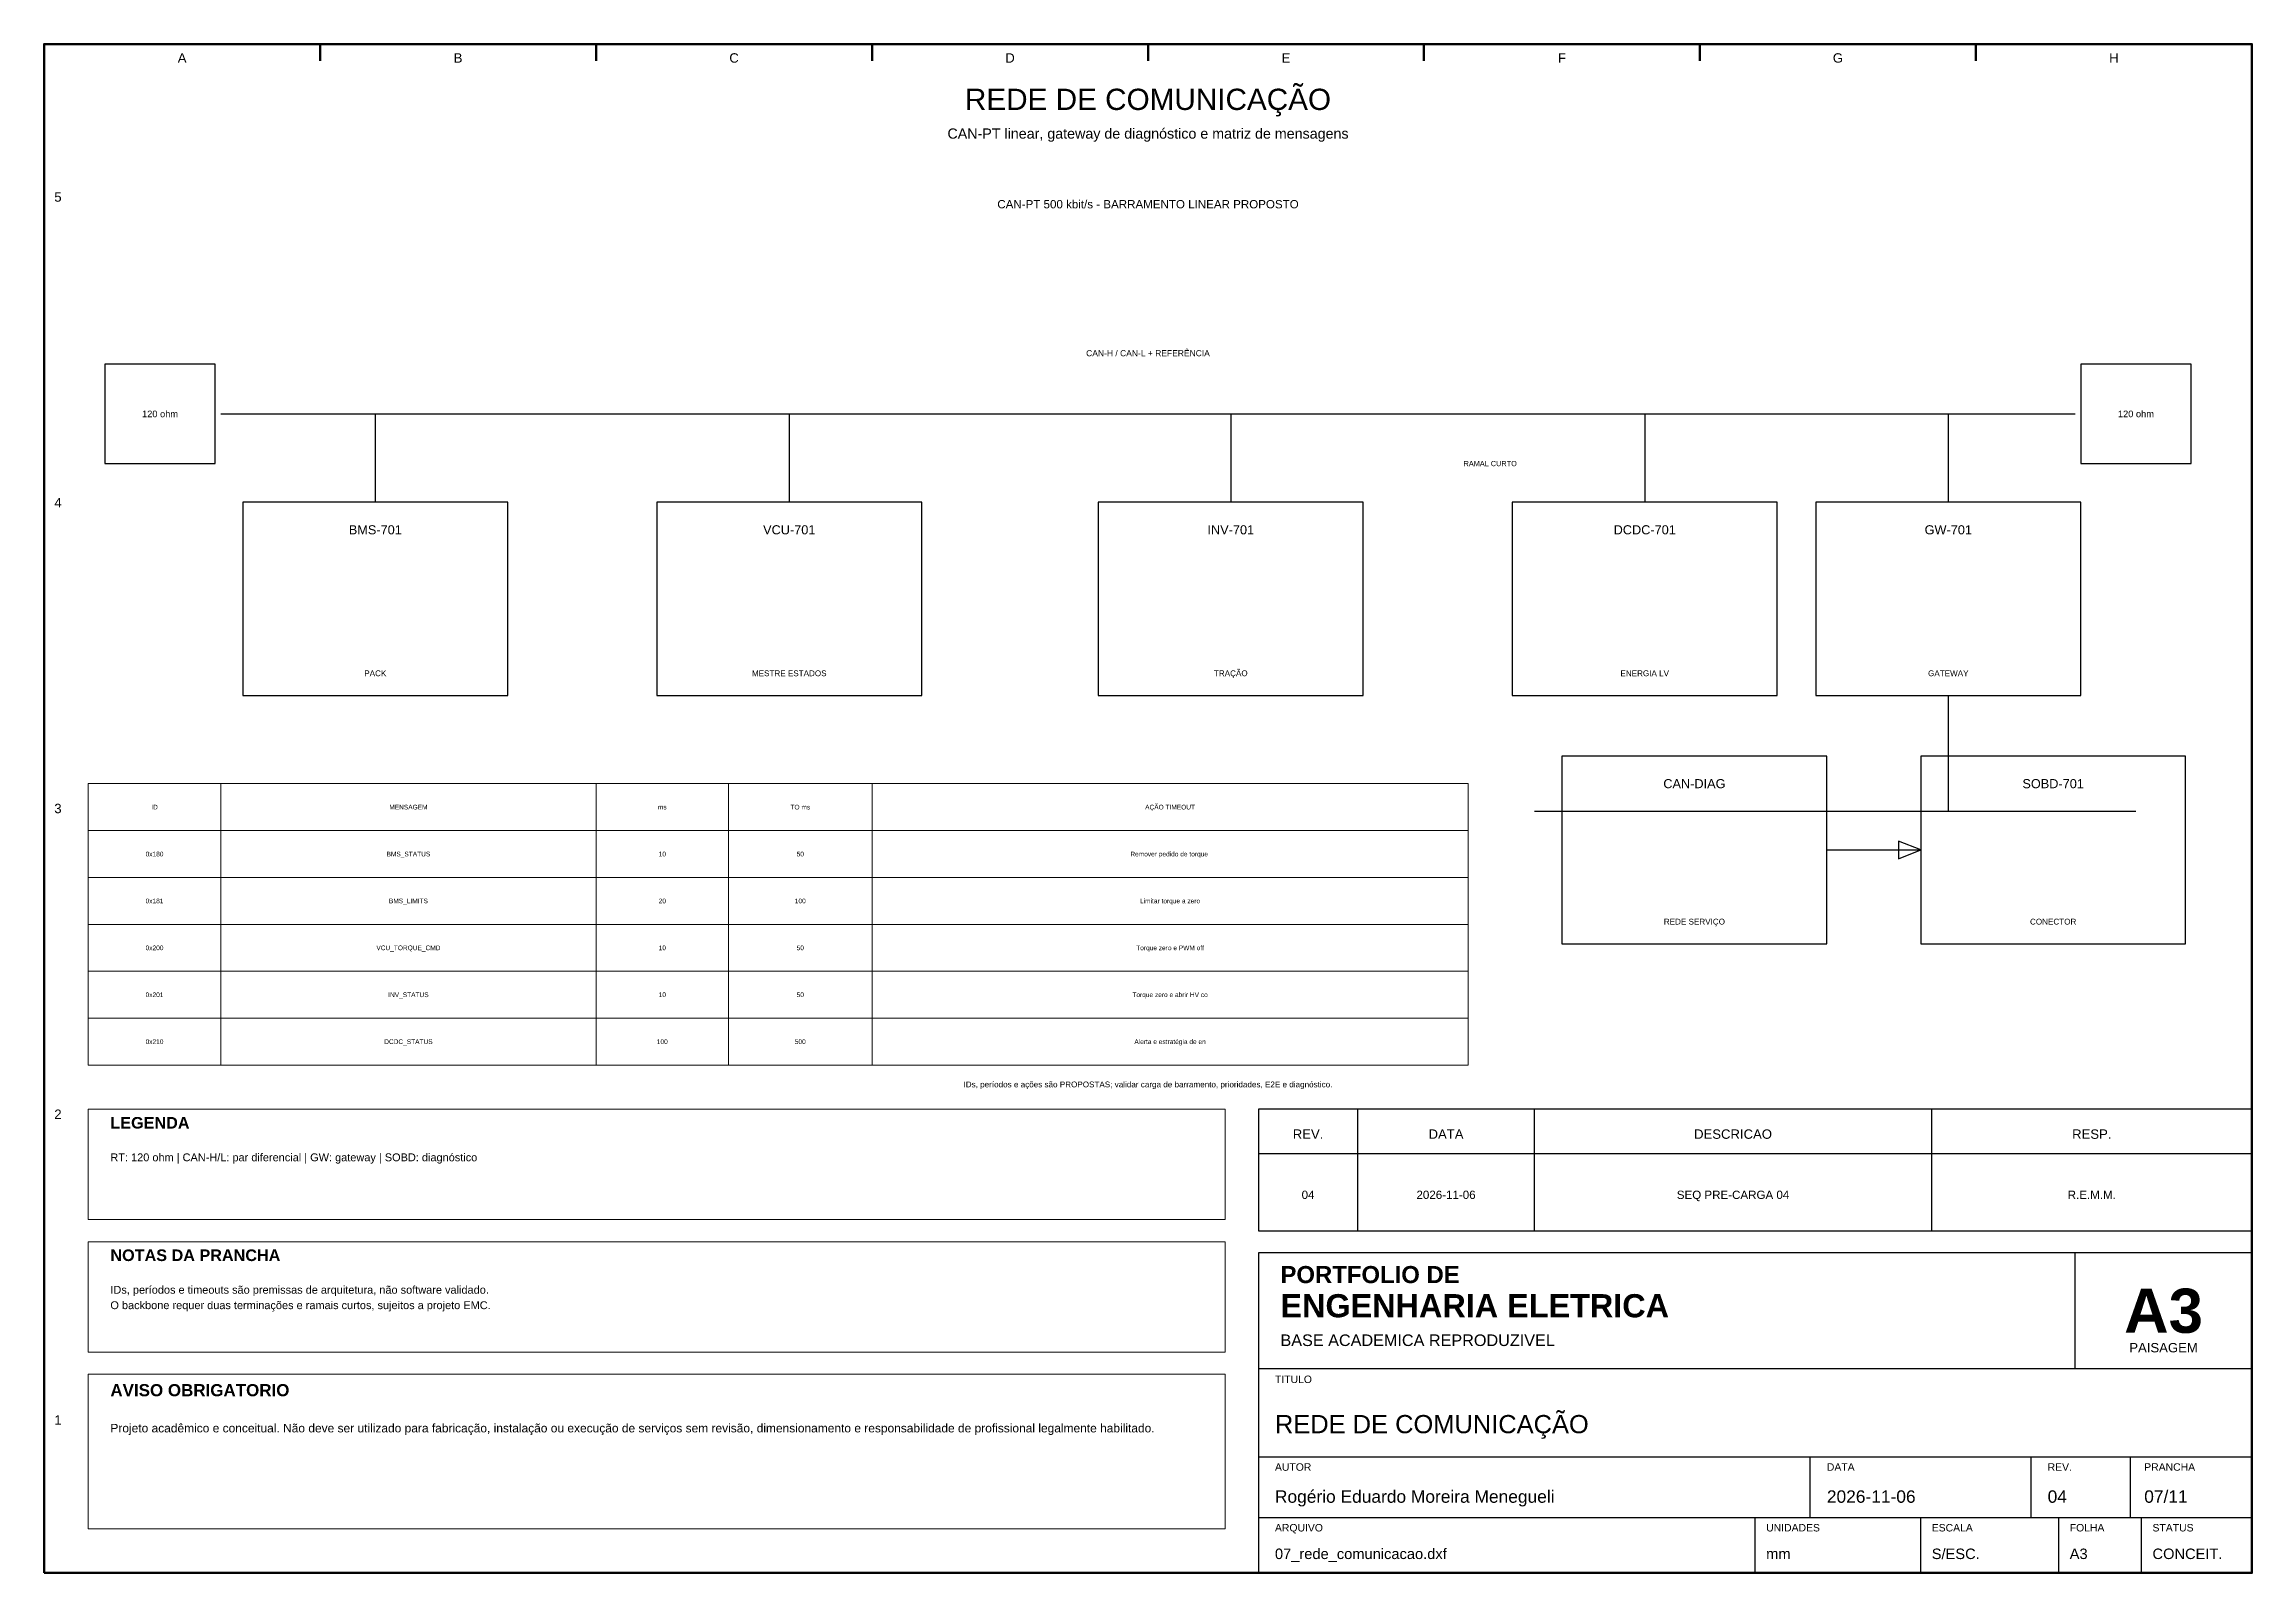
# Model space of a CAD drawing. Header units: millimetres. Extents: x 10 to 410, y 10 to 287.
import ezdxf
from ezdxf.enums import TextEntityAlignment as Align

# ---------------------------------------------------------------- set-up
doc = ezdxf.new("R2010")
doc.units = ezdxf.units.MM
for name, color, linetype, lineweight in [('00_MOLDURA', 7, 'CONTINUOUS', 50), ('01_CARIMBO', 7, 'CONTINUOUS', 25), ('02_TEXTO', 7, 'CONTINUOUS', 18), ('06_COMANDO', 94, 'CONTINUOUS', 25), ('08_CABOS', 124, 'CONTINUOUS', 35), ('09_BORNES', 145, 'CONTINUOUS', 25), ('12_LEGENDA', 7, 'CONTINUOUS', 18), ('13_NOTAS', 7, 'CONTINUOUS', 18)]:
    doc.layers.add(name, color=color, linetype=linetype, lineweight=lineweight)
doc.styles.add('PORTFOLIO_TEXTO', font='arial.ttf')
doc.styles.add('PORTFOLIO_TITULO', font='arialbd.ttf', dxfattribs={"width": 0.92})

# ---------------------------------------------------------------- blocks, each defined once
blk = doc.blocks.new('CARIMBO_A3')
at = {"layer": '01_CARIMBO'}
for p, q in [((148, 37), (148, 58)), ((0, 37), (180, 37)), ((0, 21), (180, 21)), ((100, 10), (100, 21)), ((140, 10), (140, 21)), ((158, 10), (158, 21)), ((0, 10), (180, 10)), ((90, 0), (90, 10)), ((120, 0), (120, 10)), ((145, 0), (145, 10)), ((160, 0), (160, 10))]:
    blk.add_line(p, q, dxfattribs=at)
blk.add_lwpolyline([(0, 0), (180, 0), (180, 58), (0, 58)], close=True, dxfattribs=at)
at = {"layer": '01_CARIMBO', "style": 'PORTFOLIO_TEXTO'}
for s, p in [('TITULO', (3, 34.4)), ('AUTOR', (3, 18.5)), ('DATA', (103, 18.5)), ('REV.', (143, 18.5)), ('PRANCHA', (160.5, 18.5)), ('ARQUIVO', (3, 7.5)), ('UNIDADES', (92, 7.5)), ('ESCALA', (122, 7.5)), ('FOLHA', (147, 7.5)), ('STATUS', (162, 7.5))]:
    blk.add_text(s, height=1.35, dxfattribs=at).set_placement(p)
at = {"layer": '02_TEXTO'}
for s, height, style, p in [('PORTFOLIO DE', 3.1, 'PORTFOLIO_TITULO', (4, 52.5)), ('ENGENHARIA ELETRICA', 4.2, 'PORTFOLIO_TITULO', (4, 46.3)), ('BASE ACADEMICA REPRODUZIVEL', 2.1, 'PORTFOLIO_TEXTO', (4, 41.1))]:
    blk.add_text(s, height=height, dxfattribs=dict(at, style=style)).set_placement(p)
for s, height, style, p in [('A3', 8, 'PORTFOLIO_TITULO', (164, 47.5)), ('PAISAGEM', 1.7, 'PORTFOLIO_TEXTO', (164, 40.8))]:
    blk.add_text(s, height=height, dxfattribs=dict(at, style=style)).set_placement(p, align=Align.MIDDLE_CENTER)
at = {"layer": '02_TEXTO', "style": 'PORTFOLIO_TEXTO'}
for tag, p, height in [('TITULO', (3, 25.3), 3.3), ('AUTOR', (3, 12.7), 2.25), ('DATA', (103, 12.7), 2.25), ('REVISAO', (143, 12.7), 2.25), ('PRANCHA', (160.5, 12.7), 2.25), ('ARQUIVO', (3, 2.5), 1.9), ('UNIDADES', (92, 2.5), 1.9), ('ESCALA', (122, 2.5), 1.9), ('FOLHA', (147, 2.5), 1.9), ('STATUS', (162, 2.5), 1.9)]:
    blk.add_attdef(tag, p, '', height=height, dxfattribs=at)

msp = doc.modelspace()

# ---------------------------------------------------------------- linework, layer by layer
at = {"layer": '00_MOLDURA'}
for p, q in [((60, 287), (60, 284)), ((110, 287), (110, 284)), ((160, 287), (160, 284)), ((210, 287), (210, 284)), ((260, 287), (260, 284)), ((310, 287), (310, 284)), ((360, 287), (360, 284))]:
    msp.add_line(p, q, dxfattribs=at)
msp.add_lwpolyline([(10, 10), (410, 10), (410, 287), (10, 287)], close=True, dxfattribs=at)
at = {"layer": '01_CARIMBO'}
for p, q in [((248, 72), (248, 94)), ((280, 72), (280, 94)), ((352, 72), (352, 94)), ((230, 86), (410, 86))]:
    msp.add_line(p, q, dxfattribs=at)
msp.add_lwpolyline([(230, 72), (410, 72), (410, 94), (230, 94)], close=True, dxfattribs=at)
at = {"layer": '06_COMANDO'}
for p, q in [((42, 220), (378, 220)), ((70, 220), (70, 204)), ((145, 220), (145, 204)), ((225, 220), (225, 204)), ((300, 220), (300, 204)), ((355, 220), (355, 204)), ((355, 169), (355, 148)), ((280, 148), (389, 148)), ((333, 141), (350, 141))]:
    msp.add_line(p, q, dxfattribs=at)
for points in [[(21, 211), (41, 211), (41, 229), (21, 229)], [(379, 211), (399, 211), (399, 229), (379, 229)], [(46, 169), (94, 169), (94, 204), (46, 204)], [(121, 169), (169, 169), (169, 204), (121, 204)], [(201, 169), (249, 169), (249, 204), (201, 204)], [(276, 169), (324, 169), (324, 204), (276, 204)], [(331, 169), (379, 169), (379, 204), (331, 204)], [(285, 124), (333, 124), (333, 158), (285, 158)], [(350, 141), (346, 142.6), (346, 139.4)]]:
    msp.add_lwpolyline(points, close=True, dxfattribs=at)
at = {"layer": '09_BORNES'}
msp.add_lwpolyline([(350, 124), (398, 124), (398, 158), (350, 158)], close=True, dxfattribs=at)
at = {"layer": '12_LEGENDA'}
for p, q in [((42, 102), (42, 153)), ((110, 102), (110, 153)), ((134, 102), (134, 153)), ((160, 102), (160, 153)), ((18, 144.5), (268, 144.5)), ((18, 136), (268, 136)), ((18, 127.5), (268, 127.5)), ((18, 119), (268, 119)), ((18, 110.5), (268, 110.5))]:
    msp.add_line(p, q, dxfattribs=at)
for points in [[(18, 102), (268, 102), (268, 153), (18, 153)], [(18, 74), (224, 74), (224, 94), (18, 94)]]:
    msp.add_lwpolyline(points, close=True, dxfattribs=at)
at = {"layer": '13_NOTAS'}
for points in [[(18, 50), (224, 50), (224, 70), (18, 70)], [(18, 18), (224, 18), (224, 46), (18, 46)]]:
    msp.add_lwpolyline(points, close=True, dxfattribs=at)

# ---------------------------------------------------------------- block references
at = {"layer": '01_CARIMBO'}
msp.add_blockref('CARIMBO_A3', (230, 10), dxfattribs=at).add_auto_attribs({'TITULO': 'REDE DE COMUNICAÇÃO', 'AUTOR': 'Rogério Eduardo Moreira Menegueli', 'DATA': '2026-11-06', 'REVISAO': '04', 'PRANCHA': '07/11', 'ARQUIVO': '07_rede_comunicacao.dxf', 'UNIDADES': 'mm', 'ESCALA': 'S/ESC.', 'FOLHA': 'A3', 'STATUS': 'CONCEIT.'})

# ---------------------------------------------------------------- texts
at = {"layer": '00_MOLDURA', "style": 'PORTFOLIO_TEXTO'}
for s, p in [('A', (35, 284.5)), ('B', (85, 284.5)), ('C', (135, 284.5)), ('D', (185, 284.5)), ('E', (235, 284.5)), ('F', (285, 284.5)), ('G', (335, 284.5)), ('H', (385, 284.5)), ('5', (12.5, 259.3)), ('4', (12.5, 203.9)), ('3', (12.5, 148.5)), ('2', (12.5, 93.1)), ('1', (12.5, 37.7))]:
    msp.add_text(s, height=1.7, dxfattribs=at).set_placement(p, align=Align.MIDDLE_CENTER)
at = {"layer": '01_CARIMBO', "style": 'PORTFOLIO_TEXTO'}
for s, p in [('REV.', (239, 89.5)), ('DATA', (264, 89.5)), ('DESCRICAO', (316, 89.5)), ('RESP.', (381, 89.5))]:
    msp.add_text(s, height=1.7, dxfattribs=at).set_placement(p, align=Align.MIDDLE_CENTER)
at = {"layer": '02_TEXTO', "style": 'PORTFOLIO_TEXTO'}
for s, height, p in [('REDE DE COMUNICAÇÃO', 3.85, (210, 277)), ('CAN-PT linear, gateway de diagnóstico e matriz de mensagens', 1.85, (210, 270.8)), ('RAMAL CURTO', 0.95, (272, 211)), ('PACK', 1.05, (70, 173)), ('MESTRE ESTADOS', 1.05, (145, 173)), ('TRAÇÃO', 1.05, (225, 173)), ('ENERGIA LV', 1.05, (300, 173)), ('GATEWAY', 1.05, (355, 173)), ('0x180', 0.85, (30, 140.25)), ('BMS_STATUS', 0.85, (76, 140.25)), ('10', 0.85, (122, 140.25)), ('50', 0.85, (147, 140.25)), ('Remover pedido de torque ', 0.85, (214, 140.25)), ('0x181', 0.85, (30, 131.75)), ('BMS_LIMITS', 0.85, (76, 131.75)), ('20', 0.85, (122, 131.75)), ('100', 0.85, (147, 131.75)), ('Limitar torque a zero', 0.85, (214, 131.75)), ('REDE SERVIÇO', 1.05, (309, 128)), ('CONECTOR', 1.05, (374, 128)), ('0x200', 0.85, (30, 123.25)), ('VCU_TORQUE_CMD', 0.85, (76, 123.25)), ('10', 0.85, (122, 123.25)), ('50', 0.85, (147, 123.25)), ('Torque zero e PWM off', 0.85, (214, 123.25)), ('0x201', 0.85, (30, 114.75)), ('INV_STATUS', 0.85, (76, 114.75)), ('10', 0.85, (122, 114.75)), ('50', 0.85, (147, 114.75)), ('Torque zero e abrir HV co', 0.85, (214, 114.75)), ('0x210', 0.85, (30, 106.25)), ('DCDC_STATUS', 0.85, (76, 106.25)), ('100', 0.85, (122, 106.25)), ('500', 0.85, (147, 106.25)), ('Alerta e estratégia de en', 0.85, (214, 106.25)), ('04', 1.5, (239, 78.5)), ('2026-11-06', 1.5, (264, 78.5)), ('SEQ PRE-CARGA 04', 1.5, (316, 78.5)), ('R.E.M.M.', 1.5, (381, 78.5))]:
    msp.add_text(s, height=height, dxfattribs=at).set_placement(p, align=Align.MIDDLE_CENTER)
at = {"layer": '06_COMANDO', "style": 'PORTFOLIO_TEXTO'}
for s, height, p in [('CAN-PT 500 kbit/s - BARRAMENTO LINEAR PROPOSTO', 1.5, (210, 258)), ('120 ohm', 1.2, (31, 220)), ('120 ohm', 1.2, (389, 220)), ('BMS-701', 1.65, (70, 199)), ('VCU-701', 1.65, (145, 199)), ('INV-701', 1.65, (225, 199)), ('DCDC-701', 1.65, (300, 199)), ('GW-701', 1.65, (355, 199)), ('CAN-DIAG', 1.65, (309, 153))]:
    msp.add_text(s, height=height, dxfattribs=at).set_placement(p, align=Align.MIDDLE_CENTER)
at = {"layer": '08_CABOS', "style": 'PORTFOLIO_TEXTO'}
msp.add_text('CAN-H / CAN-L + REFERÊNCIA', height=1.1, dxfattribs=at).set_placement((210, 231), align=Align.MIDDLE_CENTER)
at = {"layer": '09_BORNES', "style": 'PORTFOLIO_TEXTO'}
msp.add_text('SOBD-701', height=1.65, dxfattribs=at).set_placement((374, 153), align=Align.MIDDLE_CENTER)
at = {"layer": '12_LEGENDA', "style": 'PORTFOLIO_TEXTO'}
for s, p in [('ID', (30, 148.75)), ('MENSAGEM', (76, 148.75)), ('ms', (122, 148.75)), ('TO ms', (147, 148.75)), ('AÇÃO TIMEOUT', (214, 148.75))]:
    msp.add_text(s, height=0.85, dxfattribs=at).set_placement(p, align=Align.MIDDLE_CENTER)
at = {"layer": '12_LEGENDA', "style": 'PORTFOLIO_TITULO'}
msp.add_text('LEGENDA', height=2.1, dxfattribs=at).set_placement((22, 90.5))
at = {"layer": '12_LEGENDA', "insert": (22, 86), "char_height": 1.42, "width": 198, "attachment_point": 1, "line_spacing_factor": 1.18, "style": 'PORTFOLIO_TEXTO'}
msp.add_mtext('RT: 120 ohm | CAN-H/L: par diferencial | GW: gateway | SOBD: diagnóstico', dxfattribs=at)
at = {"layer": '13_NOTAS', "style": 'PORTFOLIO_TEXTO'}
msp.add_text('IDs, períodos e ações são PROPOSTAS; validar carga de barramento, prioridades, E2E e diagnóstico.', height=1.05, dxfattribs=at).set_placement((210, 98.5), align=Align.MIDDLE_CENTER)
at = {"layer": '13_NOTAS', "style": 'PORTFOLIO_TITULO'}
for s, height, p in [('NOTAS DA PRANCHA', 2.1, (22, 66.5)), ('AVISO OBRIGATORIO', 2.2, (22, 42))]:
    msp.add_text(s, height=height, dxfattribs=at).set_placement(p)
at = {"layer": '13_NOTAS', "width": 198, "attachment_point": 1, "line_spacing_factor": 1.18, "style": 'PORTFOLIO_TEXTO'}
for s, insert, char_height in [('IDs, períodos e timeouts são premissas de arquitetura, não software validado.\\PO backbone requer duas terminações e ramais curtos, sujeitos a projeto EMC.', (22, 62), 1.42), ('Projeto acadêmico e conceitual. Não deve ser utilizado para fabricação, instalação ou execução de serviços sem revisão, dimensionamento e responsabilidade de profissional legalmente habilitado.', (22, 37), 1.55)]:
    msp.add_mtext(s, dxfattribs=dict(at, insert=insert, char_height=char_height))

doc.saveas('drawing.dxf')
